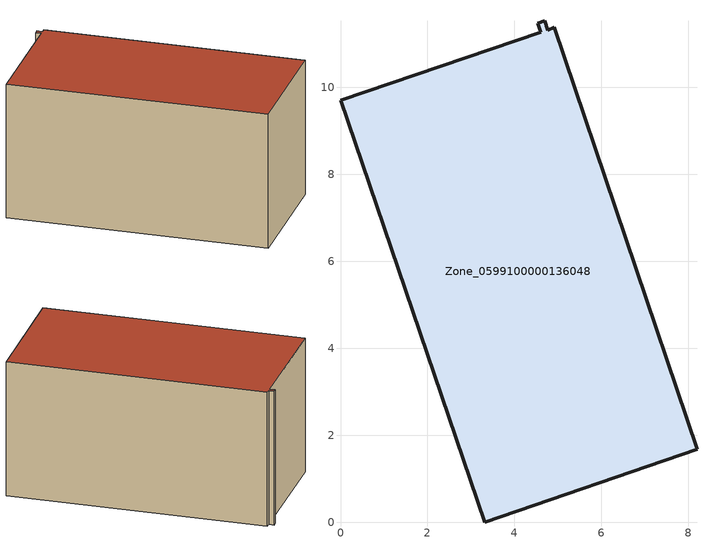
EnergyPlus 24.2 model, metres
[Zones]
Zone_0599100000136048
 floor ground (C_G): 4.92,11.38 8.2,1.68 3.32,0 0,9.7 4.61,11.27 4.54,11.48 4.69,11.53 4.76,11.32 z0
 wall outside (C_F): 3.32,0 8.2,1.68 4.92,11.38 4.76,11.32 4.69,11.53 4.54,11.48 4.61,11.27 0,9.7 3.32,0 z0:5.52
 roof outside (C_R): 8.2,1.68 4.92,11.38 4.76,11.32 4.69,11.53 4.54,11.48 4.61,11.27 0,9.7 3.32,0 z5.52
[BUILDING]
Pand.0599100000136048: North Axis=0; Terrain=City; Loads Convergence Tolerance Value=0.04; Temperature Convergence Tolerance Value=0.4; Solar Distribution=FullExterior; Maximum Number of Warmup Days=25; Minimum Number of Warmup Days=1
[Site:Location]
Rotterdam.The.Hague.AP_ZH_NLD Design_Conditions: Latitude=51.96; Longitude=4.45; Time Zone=1; Elevation=-4.5
[SITE:GROUNDTEMPERATURE:BUILDINGSURFACE]
18, 18, 18, 18, 18, 18, 18, 18, 18, 18, 18, 18
[MATERIAL] Thermal Absorptance=0.9; Solar Absorptance=0.7; Visible Absorptance=0.7
Name | Roughness | Thickness | Conductivity | Density | Specific Heat
G.TI.1946-1964 | MediumSmooth | 0.15 | 1 | 540 | 1210
F.TI.1946-1964 | Rough | 0.3 | 0.857143 | 1920 | 840
R.TI.1946-1964 | MediumRough | 0.2 | 0.277778 | 1500 | 1000
[CONSTRUCTION]
C_G: G.TI.1946-1964
C_F: F.TI.1946-1964
C_R: R.TI.1946-1964
[ZONE]
Zone_0599100000136048: Type=1; Multiplier=1; Ceiling Height=Autocalculate; Volume=Autocalculate; Floor Area=autocalculate; Part of Total Floor Area=Yes
[ZONEINFILTRATION:DESIGNFLOWRATE]
Infil_Zone_0599100000136048: Zone or ZoneList or Space or SpaceList=Zone_0599100000136048; Schedule=AlwaysOn; Design Flow Rate Calculation Method=Flow/Area; Flow Rate per Floor Area=0.003; Constant Term Coefficient=1; Temperature Term Coefficient=0; Velocity Term Coefficient=0; Velocity Squared Term Coefficient=0
[HVACTEMPLATE:ZONE:IDEALLOADSAIRSYSTEM]
Zone_0599100000136048: Maximum Heating Supply Air Temperature=50; Minimum Cooling Supply Air Temperature=13; Maximum Heating Supply Air Humidity Ratio=0.0156; Minimum Cooling Supply Air Humidity Ratio=0.0077; Heating Limit=NoLimit; Cooling Limit=NoLimit; Dehumidification Control Type=ConstantSensibleHeatRatio; Cooling Sensible Heat Ratio=0.7; Dehumidification Setpoint=60; Humidification Control Type=None; Humidification Setpoint=30; Outdoor Air Method=None; Outdoor Air Flow Rate per Person=0.00944; Outdoor Air Flow Rate per Zone Floor Area=0; Outdoor Air Flow Rate per Zone=0; Demand Controlled Ventilation Type=None; Outdoor Air Economizer Type=NoEconomizer; Heat Recovery Type=None; Sensible Heat Recovery Effectiveness=0.7; Latent Heat Recovery Effectiveness=0.65
[ZONECONTROL:THERMOSTAT]
ThermostatControl_Zone_0599100000136048: Zone or ZoneList=Zone_0599100000136048; Control Type Schedule=DualSetpointControlType; Control 1=Thermostat_Zone_0599100000136048; Temperature Difference Between Cutout And Setpoint=0
[THERMOSTATSETPOINT:DUALSETPOINT]
Thermostat_Zone_0599100000136048: Heating Setpoint Temperature Schedule=HeatingSetpoint_Zone_0599100000136048; Cooling Setpoint Temperature Schedule=CoolingSetpoint_Zone_0599100000136048
[SCHEDULE:COMPACT]
HeatingSetpoint_Zone_0599100000136048: Through: 12/31, For: AllDays, Until: 24:00, 21
CoolingSetpoint_Zone_0599100000136048: Through: 12/31, For: AllDays, Until: 24:00, 24
DualSetpointControlType: Through: 12/31, For: AllDays, Until: 24:00, 4
AlwaysOn: Through: 12/31, For: AllDays, Until: 24:00, 1
